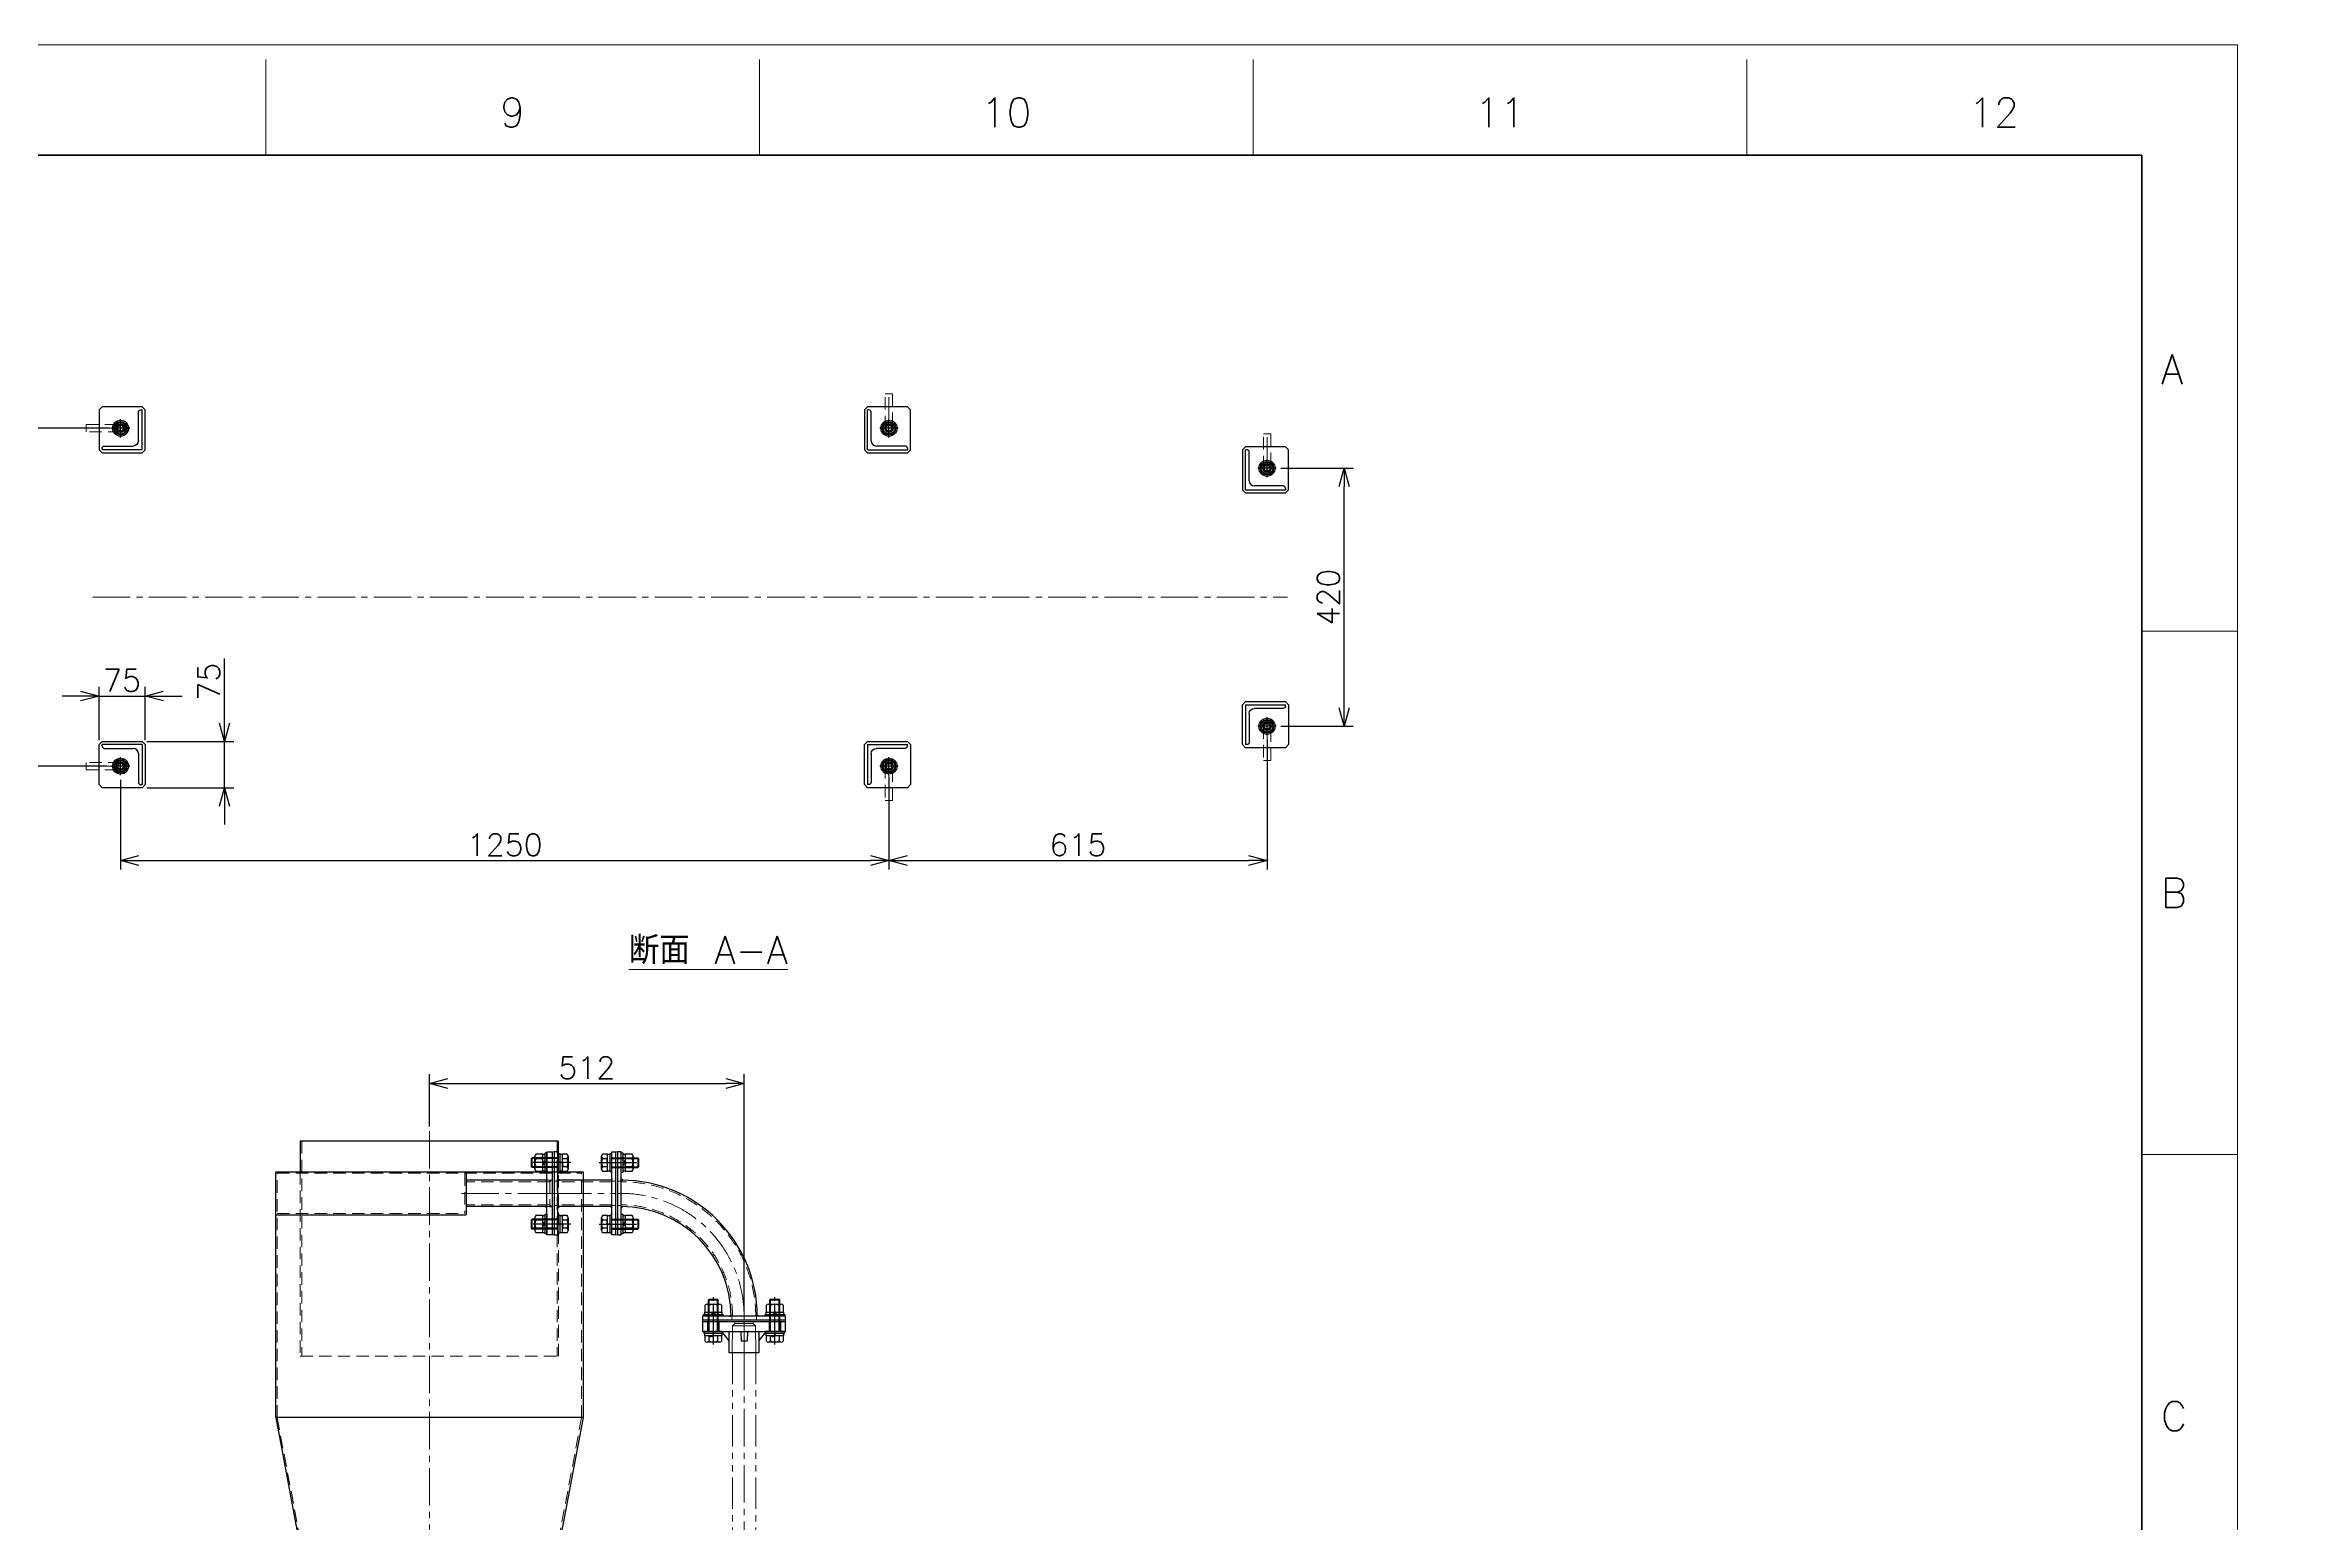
# Model space of a CAD drawing. Header units: millimetres. Extents: x 0 to 49006, y -7876 to 6995.
# Drawn here: x 6372 to 10026, y 4589 to 6995 of the extents above; entities that cross this region are included whole.
import ezdxf
from ezdxf import colors
from ezdxf.entities.mleader import LeaderData, LeaderLine
from ezdxf.enums import TextEntityAlignment as Align
from ezdxf.math import Vec2, Vec3

# ---------------------------------------------------------------- set-up
doc = ezdxf.new("R2010")
doc.units = ezdxf.units.MM
doc.header["$LTSCALE"] = 3.2
doc.header["$PDMODE"] = 99
doc.header["$PDSIZE"] = 1
for name, pattern in [('CENTER2', [28.575, 19.05, -3.175, 3.175, -3.175]), ('HIDDEN', [9.525, 6.35, -3.175]), ('PHANTOM2', [31.75, 15.875, -3.175, 3.175, -3.175, 3.175, -3.175])]:
    doc.linetypes.add(name, pattern=pattern)
for name, color, linetype, lineweight in [('01_NORMAL', 7, 'Continuous', 25), ('04_HIDDEN', 2, 'HIDDEN', 13), ('05_CENTER', 4, 'CENTER2', 13), ('06_PHANTOM', 2, 'PHANTOM2', 13), ('08_DIM', 3, 'Continuous', 13), ('90_FRAME', 5, 'Continuous', 35)]:
    doc.layers.add(name, color=color, linetype=linetype, lineweight=lineweight)
doc.layers.add('10_DRAFT', color=8, linetype='Continuous', lineweight=0, plot=False)
doc.layers.add('91_BLANK', color=5, linetype='Continuous', lineweight=0, plot=False)
doc.styles.add('KANJI0', font='txt.shx', dxfattribs={"width": 0.9, "height": 30, "bigfont": 'bigfont'})
doc.styles.add('KSS_TXT', font='txt.shx', dxfattribs={"bigfont": 'extfont2.shx'})
doc.styles.add('KSS_TXT_L', font='txt.shx', dxfattribs={"height": 36, "bigfont": 'extfont2.shx'})
doc.styles.get("Standard").update_dxf_attribs({"font": 'txt.shx', "bigfont": 'extfont2.shx'})
doc.dimstyles.new('KSS_DIM', dxfattribs={"dimscale": 12, "dimtxt": 3, "dimasz": 2.5, "dimexe": 1.25, "dimexo": 0.625, "dimtad": 1, "dimdsep": 46, "dimtxsty": 'KSS_TXT', "dimblk": 'OPEN30', "dimcen": 0, "dimazin": 2, "dimtfac": 0.75, "dimtmove": 0, "dimatfit": 3, "dimldrblk": 'OPEN30', "dimfxl": 1.25, "dimtolj": 1, "dimarcsym": 0})

# ---------------------------------------------------------------- blocks, each defined once
blk = doc.blocks.new('_Open30')
at = {"color": 0, "linetype": 'ByBlock', "lineweight": -2}
for p, q in [((-1, 0.27), (0, 0)), ((0, 0), (-1, -0.27)), ((0, 0), (-1, 0))]:
    blk.add_line(p, q, dxfattribs=at)
blk = doc.blocks.new('*D324')
at = {"layer": '08_DIM', "color": 0, "lineweight": -2, "transparency": 16777216}
for p, q in [((6997.2, 5234.7), (6997.2, 5319.8)), ((7027.2, 5304.8), (7479.2, 5304.8)), ((7509.2, 4933.3), (7509.2, 5319.8))]:
    blk.add_line(p, q, dxfattribs=at)
at = {"layer": 'Defpoints', "color": 0, "transparency": 16777216}
for p in [(7509.2, 5304.8), (6997.2, 5227.2), (7509.2, 4925.8)]:
    blk.add_point(p, dxfattribs=at)
at = {"layer": '08_DIM', "color": 0, "lineweight": -2, "transparency": 16777216, "xscale": 30, "yscale": 30, "zscale": 30, "rotation": 180}
blk.add_blockref('_Open30', (6997.2, 5304.8), dxfattribs=at)
at = {"layer": '08_DIM', "color": 0, "lineweight": -2, "transparency": 16777216, "xscale": 30, "yscale": 30, "zscale": 30}
blk.add_blockref('_Open30', (7509.2, 5304.8), dxfattribs=at)
at = {"layer": '08_DIM', "color": 0, "transparency": 16777216, "insert": (7253.2, 5330.3), "char_height": 36, "attachment_point": 5, "style": 'KSS_TXT'}
blk.add_mtext('\\A1;512', dxfattribs=at)
blk = doc.blocks.new('12b_1_1_1_1')
at = {"color": 0, "linetype": 'CENTER2'}
for p, q in [((14.8, 0), (-14.8, 0)), ((0, -14.8), (0, 14.8))]:
    blk.add_line(p, q, dxfattribs=at)
at = {"color": 0}
for p, q in [((-5.5, 9.5), (-10.9, 0)), ((-10.9, 0), (-5.5, -9.5)), ((5.5, 9.5), (-5.5, 9.5)), ((11, 0), (5.5, 9.5)), ((5.5, -9.5), (11, 0)), ((-5.5, -9.5), (5.5, -9.5))]:
    blk.add_line(p, q, dxfattribs=at)
for radius in [13, 10.8, 9.48, 6, 4.75]:
    blk.add_circle((0, 0), radius, dxfattribs=at)
at = {"layer": '10_DRAFT', "linetype": 'CENTER2', "style": 'KANJI0', "width": 0.82}
blk.add_text('Ｍ１２', height=1.5, dxfattribs=at).set_placement((0.3, 0.1))
blk = doc.blocks.new('A$C402B3D07_1_1')
at = {"color": 0}
for p, q in [((0, 0), (-65, 0)), ((-65, -2), (-65, 0)), ((0, 0), (0, -65)), ((-61, -6), (-14.5, -6)), ((-6, -14.5), (-6, -61)), ((-2, -65), (0, -65))]:
    blk.add_line(p, q, dxfattribs=at)
for centre, radius, start, end in [((-61, -2), 4, 180, 270), ((-14.5, -14.5), 8.5, 0, 90), ((-2, -61), 4, 180, 270)]:
    blk.add_arc(centre, radius, start, end, dxfattribs=at)
blk = doc.blocks.new('A$C61410F50_1_1')
at = {"color": 0}
for points in [[(-30, 510), (35, 510), (40, 515), (40, 580), (35, 585), (-30, 585), (-35, 580), (-35, 515)], [(1215, 510), (1280, 510), (1285, 515), (1285, 580), (1280, 585), (1215, 585), (1210, 580), (1210, 515)], [(1830, 445), (1895, 445), (1900, 450), (1900, 515), (1895, 520), (1830, 520), (1825, 515), (1825, 450)], [(1830, 105), (1895, 105), (1900, 100), (1900, 35), (1895, 30), (1830, 30), (1825, 35), (1825, 100)], [(-30, 40), (35, 40), (40, 35), (40, -30), (35, -35), (-30, -35), (-35, -30), (-35, 35)], [(1215, 40), (1280, 40), (1285, 35), (1285, -30), (1280, -35), (1215, -35), (1210, -30), (1210, 35)]]:
    blk.add_lwpolyline(points, close=True, dxfattribs=at)
for centre in [(0, 550), (1250, 550), (1865, 485), (1865, 65), (0, 0), (1250, 0)]:
    blk.add_circle(centre, 7, dxfattribs=at)
at = {"layer": '05_CENTER'}
for p, q in [((10.3, 550), (-10.3, 550)), ((0, 560.3), (0, 539.7)), ((1260.3, 550), (1239.7, 550)), ((1250, 560.3), (1250, 539.7)), ((1875.3, 485), (1854.7, 485)), ((1865, 495.3), (1865, 474.7)), ((-45.3, 275), (1898.5, 275)), ((1865, 54.7), (1865, 75.3)), ((1875.3, 65), (1854.7, 65)), ((10.3, 0), (-10.3, 0)), ((0, -10.3), (0, 10.3)), ((1250, -10.3), (1250, 10.3)), ((1260.3, 0), (1239.7, 0))]:
    blk.add_line(p, q, dxfattribs=at)
at = {"xscale": -1, "rotation": 180}
blk.add_blockref('A$C402B3D07_1_1', (35, 515), dxfattribs=at)
at = {"rotation": 180}
for p in [(1215, 515), (1830, 450)]:
    blk.add_blockref('A$C402B3D07_1_1', p, dxfattribs=at)
at = {"xscale": -1}
for p in [(1830, 100), (1215, 35)]:
    blk.add_blockref('A$C402B3D07_1_1', p, dxfattribs=at)
blk.add_blockref('A$C402B3D07_1_1', (35, 35))
blk = doc.blocks.new('*D1001')
at = {"layer": '08_DIM', "color": 0, "lineweight": -2, "transparency": 16777216}
for p, q in [((6477, 6371.1), (6294.1, 6371.1)), ((6309.1, 5851.1), (6309.1, 6341.1)), ((6472.6, 5821.1), (6294.1, 5821.1))]:
    blk.add_line(p, q, dxfattribs=at)
at = {"layer": 'Defpoints', "color": 0, "transparency": 16777216}
for p in [(6309.1, 6371.1), (6484.5, 6371.1), (6480.1, 5821.1)]:
    blk.add_point(p, dxfattribs=at)
at = {"layer": '08_DIM', "color": 0, "lineweight": -2, "transparency": 16777216, "xscale": 30, "yscale": 30, "zscale": 30}
for p, rotation in [((6309.1, 6371.1), 90), ((6309.1, 5821.1), 270)]:
    blk.add_blockref('_Open30', p, dxfattribs=dict(at, rotation=rotation))
at = {"layer": '08_DIM', "color": 0, "transparency": 16777216, "insert": (6283.5, 6096.1), "char_height": 36, "attachment_point": 5, "rotation": 90, "style": 'KSS_TXT'}
blk.add_mtext('\\A1;550', dxfattribs=at)
blk = doc.blocks.new('*D1002')
at = {"layer": '08_DIM', "color": 0, "lineweight": -2, "transparency": 16777216}
for p, q in [((6494.8, 5798.9), (6494.8, 5652.7)), ((7744.8, 5803.3), (7744.8, 5652.7)), ((6524.8, 5667.7), (7714.8, 5667.7))]:
    blk.add_line(p, q, dxfattribs=at)
at = {"layer": 'Defpoints', "color": 0, "transparency": 16777216}
for p in [(7744.8, 5810.8), (6494.8, 5806.4), (7744.8, 5667.7)]:
    blk.add_point(p, dxfattribs=at)
at = {"layer": '08_DIM', "color": 0, "lineweight": -2, "transparency": 16777216, "xscale": 30, "yscale": 30, "zscale": 30, "rotation": 180}
blk.add_blockref('_Open30', (6494.8, 5667.7), dxfattribs=at)
at = {"layer": '08_DIM', "color": 0, "lineweight": -2, "transparency": 16777216, "xscale": 30, "yscale": 30, "zscale": 30}
blk.add_blockref('_Open30', (7744.8, 5667.7), dxfattribs=at)
at = {"layer": '08_DIM', "color": 0, "transparency": 16777216, "insert": (7119.8, 5693.2), "char_height": 36, "attachment_point": 5, "style": 'KSS_TXT'}
blk.add_mtext('\\A1;1250', dxfattribs=at)
blk = doc.blocks.new('*D1003')
at = {"layer": '08_DIM', "color": 0, "lineweight": -2, "transparency": 16777216}
for p, q in [((8359.8, 5863.9), (8359.8, 5652.7)), ((7744.8, 5803.3), (7744.8, 5652.7)), ((7774.8, 5667.7), (8329.8, 5667.7))]:
    blk.add_line(p, q, dxfattribs=at)
at = {"layer": 'Defpoints', "color": 0, "transparency": 16777216}
for p in [(8359.8, 5871.4), (7744.8, 5810.8), (8359.8, 5667.7)]:
    blk.add_point(p, dxfattribs=at)
at = {"layer": '08_DIM', "color": 0, "lineweight": -2, "transparency": 16777216, "xscale": 30, "yscale": 30, "zscale": 30, "rotation": 180}
blk.add_blockref('_Open30', (7744.8, 5667.7), dxfattribs=at)
at = {"layer": '08_DIM', "color": 0, "lineweight": -2, "transparency": 16777216, "xscale": 30, "yscale": 30, "zscale": 30}
blk.add_blockref('_Open30', (8359.8, 5667.7), dxfattribs=at)
at = {"layer": '08_DIM', "color": 0, "transparency": 16777216, "insert": (8052.3, 5693.2), "char_height": 36, "attachment_point": 5, "style": 'KSS_TXT'}
blk.add_mtext('\\A1;615', dxfattribs=at)
blk = doc.blocks.new('*D1004')
at = {"layer": '08_DIM', "color": 0, "lineweight": -2, "transparency": 16777216}
for p, q in [((8382.1, 6306.1), (8500.1, 6306.1)), ((8485.1, 5916.1), (8485.1, 6276.1)), ((8382.1, 5886.1), (8500.1, 5886.1))]:
    blk.add_line(p, q, dxfattribs=at)
at = {"layer": 'Defpoints', "color": 0, "transparency": 16777216}
for p in [(8374.6, 6306.1), (8485.1, 6306.1), (8374.6, 5886.1)]:
    blk.add_point(p, dxfattribs=at)
at = {"layer": '08_DIM', "color": 0, "lineweight": -2, "transparency": 16777216, "xscale": 30, "yscale": 30, "zscale": 30}
for p, rotation in [((8485.1, 6306.1), 90), ((8485.1, 5886.1), 270)]:
    blk.add_blockref('_Open30', p, dxfattribs=dict(at, rotation=rotation))
at = {"layer": '08_DIM', "color": 0, "transparency": 16777216, "insert": (8459.6, 6096.1), "char_height": 36, "attachment_point": 5, "rotation": 90, "style": 'KSS_TXT'}
blk.add_mtext('\\A1;420', dxfattribs=at)
blk = doc.blocks.new('*D1005')
at = {"layer": '08_DIM', "color": 0, "lineweight": -2, "transparency": 16777216}
for p, q in [((6664, 5891.1), (6664, 5996.1)), ((6537.3, 5861.1), (6679, 5861.1)), ((6664, 5786.1), (6664, 5861.1)), ((6537.3, 5786.1), (6679, 5786.1)), ((6664, 5756.1), (6664, 5726.1))]:
    blk.add_line(p, q, dxfattribs=at)
at = {"layer": 'Defpoints', "color": 0, "transparency": 16777216}
for p in [(6529.8, 5861.1), (6664, 5861.1), (6529.8, 5786.1)]:
    blk.add_point(p, dxfattribs=at)
at = {"layer": '08_DIM', "color": 0, "lineweight": -2, "transparency": 16777216, "xscale": 30, "yscale": 30, "zscale": 30}
for p, rotation in [((6664, 5861.1), 270), ((6664, 5786.1), 90)]:
    blk.add_blockref('_Open30', p, dxfattribs=dict(at, rotation=rotation))
at = {"layer": '08_DIM', "color": 0, "transparency": 16777216, "insert": (6638.5, 5958.6), "char_height": 36, "attachment_point": 5, "rotation": 90, "style": 'KSS_TXT'}
blk.add_mtext('\\A1;75', dxfattribs=at)
blk = doc.blocks.new('*D1006')
at = {"layer": '08_DIM', "color": 0, "lineweight": -2, "transparency": 16777216}
for p, q in [((6429.8, 5935.3), (6399.8, 5935.3)), ((6459.8, 5863.6), (6459.8, 5950.3)), ((6459.8, 5935.3), (6534.8, 5935.3)), ((6534.8, 5863.6), (6534.8, 5950.3)), ((6564.8, 5935.3), (6594.8, 5935.3))]:
    blk.add_line(p, q, dxfattribs=at)
at = {"layer": 'Defpoints', "color": 0, "transparency": 16777216}
for p in [(6534.8, 5935.3), (6459.8, 5856.1), (6534.8, 5856.1)]:
    blk.add_point(p, dxfattribs=at)
at = {"layer": '08_DIM', "color": 0, "lineweight": -2, "transparency": 16777216, "xscale": 30, "yscale": 30, "zscale": 30}
blk.add_blockref('_Open30', (6459.8, 5935.3), dxfattribs=at)
at = {"layer": '08_DIM', "color": 0, "lineweight": -2, "transparency": 16777216, "xscale": 30, "yscale": 30, "zscale": 30, "rotation": 180}
blk.add_blockref('_Open30', (6534.8, 5935.3), dxfattribs=at)
at = {"layer": '08_DIM', "color": 0, "transparency": 16777216, "insert": (6497.3, 5960.8), "char_height": 36, "attachment_point": 5, "style": 'KSS_TXT'}
blk.add_mtext('\\A1;75', dxfattribs=at)
blk = doc.blocks.new('A$C3BCA474D_1_1')
at = {"color": 0, "linetype": 'CENTER2'}
for p, q in [((0, 10), (0, -10)), ((-10.3, 0), (60.5, 0))]:
    blk.add_line(p, q, dxfattribs=at)
at = {"color": 0}
for p, q in [((56, 6), (0, 6)), ((56, -6), (56, 6)), ((0, -6), (56, -6))]:
    blk.add_line(p, q, dxfattribs=at)
blk.add_circle((0, 0), 6, dxfattribs=at)
blk.add_circle((0, 0), 5.05)
blk = doc.blocks.new('A$C1A3C2C0C_1_1_2_1')
at = {"color": 0}
for p, q in [((-11, 1.5), (11, 1.5)), ((-11, 1.5), (-11, 0)), ((-9.8, 11), (9.8, 11)), ((-9.8, 4), (-9.8, 11)), ((9.8, 4), (-9.8, 4)), ((-9.3, 4), (-9.3, 1.5)), ((-4.9, 4), (-4.9, 11)), ((0, 1.5), (-2.5, 4)), ((0, 4), (2.5, 1.5)), ((4.9, 4), (4.9, 11)), ((9.2, 1.5), (9.2, 4)), ((9.8, 4), (9.8, 11)), ((11, 0), (11, 1.5)), ((-11, 0), (11, 0))]:
    blk.add_line(p, q, dxfattribs=at)
at = {"color": 0, "linetype": 'CENTER2'}
blk.add_line((0, -34), (0, 14), dxfattribs=at)
at = {"color": 0, "linetype": 'HIDDEN'}
for p, q in [((-5, -31), (-5, 0)), ((-5, -31), (5, -31)), ((-4.2, -31), (-4.2, 0)), ((4.2, -31), (4.2, 0)), ((5, -31), (5, 0))]:
    blk.add_line(p, q, dxfattribs=at)
at = {"layer": '10_DRAFT', "style": 'KSS_TXT_L'}
blk.add_text('BT-M10x35L,SW,PW', height=0.3, dxfattribs=at).set_placement((5.1, 10.7))
blk = doc.blocks.new('A$C1BB41D09_1_1')
at = {"color": 0}
for p, q in [((210, 1250), (-210, 1250)), ((-210, 1250), (-210, 1200)), ((210, 1200), (210, 1250)), ((-250, 1200), (250, 1200)), ((-250, 800), (-250, 1200)), ((60, 1200), (60, 1130)), ((191, 1186.3), (60, 1186.3)), ((250, 1200), (250, 800)), ((191, 1143.6), (60, 1143.6)), ((-250, 1130), (60, 1130)), ((250, 800), (-250, 800)), ((-250, 800), (-100, 6)), ((250, 800), (100, 6))]:
    blk.add_line(p, q, dxfattribs=at)
for points in [[(191, 1232.5), (200, 1232.5), (200, 1097.5), (191, 1097.5)], [(-150, 0), (150, 0), (150, 6), (-150, 6)]]:
    blk.add_lwpolyline(points, close=True, dxfattribs=at)
at = {"color": 3}
for points in [[(191, 1186.3), (188.5, 1186.3), (188.5, 1186.3), (191, 1188.9)], [(196, 1186.3), (198.5, 1186.3), (198.5, 1186.3), (196, 1183.8)], [(191, 1143.6), (188.5, 1143.6), (188.5, 1143.6), (191, 1141.1)], [(196, 1143.6), (198.5, 1143.6), (198.5, 1143.6), (196, 1146.1)]]:
    blk.add_lwpolyline(points, close=True, dxfattribs=at)
at = {"layer": '04_HIDDEN'}
for p, q in [((-207.7, 1250), (-207.7, 900)), ((207.7, 1250), (207.7, 900)), ((-247.7, 1197.7), (247.7, 1197.7)), ((-247.7, 800.2), (-247.7, 1197.7)), ((-210, 1200), (-210, 900)), ((57.7, 1197.7), (57.7, 1132.3)), ((196, 1183.8), (60, 1183.8)), ((191, 1186.3), (200, 1186.3)), ((196, 1186.3), (196, 1143.6)), ((210, 900), (210, 1200)), ((247.7, 800.2), (247.7, 1197.7)), ((196, 1146.1), (60, 1146.1)), ((191, 1143.6), (200, 1143.6)), ((-247.7, 1132.3), (57.7, 1132.3)), ((-240, 1130), (-240, 1132.3)), ((-210, 900), (210, 900)), ((-247.7, 800.2), (-97.7, 6.4)), ((247.7, 800.2), (97.7, 6.4)), ((-100, 6), (-97.7, 6.4)), ((-100, 0), (-100, 6)), ((100, 6), (97.7, 6.4)), ((100, 0), (100, 6))]:
    blk.add_line(p, q, dxfattribs=at)
at = {"layer": '05_CENTER'}
for p, q in [((0, 1266.4), (0, -10.4)), ((181.1, 1215), (209.6, 1215)), ((204.6, 1165), (51.9, 1165)), ((181.1, 1115), (209.6, 1115)), ((-130, -7.8), (-130, 13.6)), ((-130, -7.8), (-130, 13.6)), ((130, -7.8), (130, 13.6)), ((130, -7.8), (130, 13.6))]:
    blk.add_line(p, q, dxfattribs=at)
blk = doc.blocks.new('A$C30EB6CF4_1_1')
at = {"color": 3}
blk.add_lwpolyline([(-150, 3), (150, 3), (150, 0), (-150, 0)], close=True, dxfattribs=at)
for name, p in [('A$C1BB41D09_1_1', (0, 3)), ('A$C1A3C2C0C_1_1_2_1', (-130, 9)), ('A$C1A3C2C0C_1_1_2_1', (130, 9))]:
    blk.add_blockref(name, p)
blk = doc.blocks.new('A$C68034691_1_1')
at = {"color": 0}
for points in [[(6, 67.5), (0, 67.5), (0, -67.5), (6, -67.5)], [(138.5, -200), (138.5, -206), (273.5, -206), (273.5, -200)]]:
    blk.add_lwpolyline(points, close=True, dxfattribs=at)
at = {"color": 3}
for points in [[(6, 21.3), (8.5, 21.3), (8.5, 21.3), (6, 23.8)], [(6, -21.4), (8.5, -21.4), (8.5, -21.4), (6, -23.9)], [(184.6, -200), (184.6, -197.5), (184.6, -197.5), (182.1, -200)], [(227.4, -200), (227.3, -197.5), (227.3, -197.5), (229.9, -200)]]:
    blk.add_lwpolyline(points, close=True, dxfattribs=at)
at = {"color": 0}
for radius in [221.4, 178.7]:
    blk.add_arc((6, -200), radius, 0, 90, dxfattribs=at)
at = {"layer": '04_HIDDEN'}
for p, q in [((6, 20), (0, 20)), ((6, -20), (0, -20)), ((186, -200), (186, -206)), ((226, -200), (226, -206))]:
    blk.add_line(p, q, dxfattribs=at)
for radius in [218.9, 181.2]:
    blk.add_arc((6, -200), radius, 0, 90, dxfattribs=at)
at = {"layer": '05_CENTER'}
for p, q in [((15.9, 50), (-9.6, 50)), ((6, 0), (0, 0)), ((15.9, -50), (-9.6, -50)), ((156, -190.1), (156, -215.6)), ((206, -200), (206, -206)), ((256, -190.1), (256, -215.6))]:
    blk.add_line(p, q, dxfattribs=at)
blk.add_arc((6, -200), 200, 0, 90, dxfattribs=at)
blk = doc.blocks.new('TSフランジ-JIS10K-32mma_1_1')
at = {"color": 0}
for p, q in [((-24.2, 16), (-24.2, 50.5)), ((-24.2, 50.5), (24.2, 50.5)), ((24.2, 50.5), (24.2, 16)), ((-67.5, 16), (-67.5, 0)), ((67.5, 16), (-67.5, 16)), ((-67.5, 0), (67.5, 0)), ((-24.2, 31), (-36.2, 16)), ((-5.5, 16), (-5, 31)), ((5, 31), (-5, 31)), ((5.5, 16), (5, 31)), ((24.2, 31), (36.2, 16)), ((67.5, 0), (67.5, 16))]:
    blk.add_line(p, q, dxfattribs=at)
at = {"layer": '04_HIDDEN', "color": 0}
for p, q in [((-59.5, 0), (-59.5, 16)), ((-40.5, 0), (-40.5, 16)), ((40.5, 0), (40.5, 16)), ((59.5, 0), (59.5, 16))]:
    blk.add_line(p, q, dxfattribs=at)
at = {"layer": '05_CENTER', "color": 0}
for p, q in [((0, 0), (0, 50.5)), ((-50, -5), (-50, 21)), ((50, -5), (50, 21))]:
    blk.add_line(p, q, dxfattribs=at)
at = {"layer": '10_DRAFT'}
for p, q in [((-19.3, 50.5), (-18.8, 6.5)), ((18.8, 6.5), (19.3, 50.5)), ((-15, 2.7), (-18.8, 6.5)), ((-18.8, 6.5), (18.8, 6.5)), ((-15, 2.7), (-15, 0)), ((15, 2.7), (-15, 2.7)), ((18.8, 6.5), (15, 2.7)), ((15, 2.7), (15, 0))]:
    blk.add_line(p, q, dxfattribs=at)
blk = doc.blocks.new('M16Nza_1_1')
at = {"color": 0}
for p, q in [((-14, 2.6), (-14, 6.6)), ((-14, 6.6), (14, 6.6)), ((-13.9, 17.7), (-13.9, 6.6)), ((-10.4, 19.6), (10.4, 19.6)), ((-6.9, 6.6), (-6.9, 17.7)), ((-4, 6.6), (0, 2.6)), ((0, 6.6), (4, 2.6)), ((6.9, 17.7), (6.9, 6.6)), ((13.9, 6.6), (13.9, 17.7)), ((14, 6.6), (14, 2.6))]:
    blk.add_line(p, q, dxfattribs=at)
at = {"color": 0, "linetype": 'CENTER2'}
blk.add_line((0, 0), (0, 19.6), dxfattribs=at)
at = {"color": 0}
blk.add_lwpolyline([(-16, 2.6), (16, 2.6), (16, 0), (-16, 0)], close=True, dxfattribs=at)
for centre, radius, start, end in [((-10.4, 15.4), 4.16, 33.626, 146.374), ((0, 5.7), 13.8, 60, 120), ((10.4, 15.4), 4.16, 33.626, 146.374)]:
    blk.add_arc(centre, radius, start, end, dxfattribs=at)
at = {"layer": '10_DRAFT', "style": 'KANJI0', "width": 0.82}
blk.add_text('Ｍ１６', height=1.71, dxfattribs=at).set_placement((0.4, 6.8))
blk = doc.blocks.new('A$C3F755A23_1_1')
at = {"color": 0}
for p, q in [((-15, 0), (-15, 3)), ((-15, 3), (15, 3)), ((-15, 0), (15, 0)), ((-14, 3), (-14, 7)), ((-14, 7), (14, 7)), ((-13.8, 15.1), (-13.8, 7)), ((-10.4, 17), (10.4, 17)), ((-8, 0), (-8, -41.9)), ((-6.9, 7), (-6.9, 15.1)), ((-6.9, 0), (-6.9, -43)), ((0.7, 3), (-0.7, 7)), ((6.9, 15.1), (6.9, 7)), ((6.9, 0), (6.9, -43)), ((8, 0), (8, -41.9)), ((13.8, 7), (13.8, 15.1)), ((14, 7), (14, 3)), ((15, 3), (15, 0)), ((8, -41.9), (-8, -41.9)), ((-8, -41.9), (-6.9, -43)), ((6.9, -43), (-6.9, -43)), ((8, -41.9), (6.9, -43))]:
    blk.add_line(p, q, dxfattribs=at)
at = {"color": 0, "linetype": 'CENTER2'}
blk.add_line((0, 20.9), (0, -46), dxfattribs=at)
at = {"color": 0}
for centre, radius, start, end in [((-10.4, 12.8), 4.16, 33.626, 146.374), ((0, 3.1), 13.8, 60, 120), ((10.4, 12.8), 4.16, 33.626, 146.374)]:
    blk.add_arc(centre, radius, start, end, dxfattribs=at)
at = {"layer": '10_DRAFT', "style": 'KANJI0', "width": 0.82}
blk.add_text('M16x50', height=1, dxfattribs=at).set_placement((0.4, 7.5))
blk = doc.blocks.new('A$C68034718_1_1')
at = {"color": 0}
for p, q in [((94, 21.3), (6, 21.3)), ((94, -21.4), (6, -21.4))]:
    blk.add_line(p, q, dxfattribs=at)
for points in [[(6, 67.5), (0, 67.5), (0, -67.5), (6, -67.5)], [(94, 67.5), (100, 67.5), (100, -67.5), (94, -67.5)]]:
    blk.add_lwpolyline(points, close=True, dxfattribs=at)
at = {"color": 3}
for points in [[(6, 21.3), (8.5, 21.3), (8.5, 21.3), (6, 23.8)], [(94, 21.3), (91.5, 21.3), (91.5, 21.3), (94, 23.8)], [(6, -21.4), (8.5, -21.4), (8.5, -21.4), (6, -23.9)], [(94, -21.4), (91.5, -21.4), (91.5, -21.4), (94, -23.9)]]:
    blk.add_lwpolyline(points, close=True, dxfattribs=at)
at = {"layer": '04_HIDDEN'}
for p, q in [((6, 20), (0, 20)), ((94, 18.9), (6, 18.9)), ((94, 20), (100, 20)), ((6, -20), (0, -20)), ((94, -18.8), (6, -18.8)), ((94, -20), (100, -20))]:
    blk.add_line(p, q, dxfattribs=at)
at = {"layer": '05_CENTER'}
for p, q in [((15.9, 50), (-9.6, 50)), ((84.1, 50), (109.6, 50)), ((0, 0), (100, 0)), ((94, 0), (100, 0)), ((15.9, -50), (-9.6, -50)), ((84.1, -50), (109.6, -50))]:
    blk.add_line(p, q, dxfattribs=at)
blk = doc.blocks.new('A$C72FC13DD_1_1')
at = {"color": 0}
for p, q in [((-15, 0), (-15, 3)), ((-15, 3), (15, 3)), ((-15, 0), (15, 0)), ((-14, 3), (-14, 7)), ((-14, 7), (14, 7)), ((-13.9, 15.1), (-13.9, 7)), ((-10.4, 17), (10.4, 17)), ((-8, 0), (-8, -51.9)), ((-6.9, 7), (-6.9, 15.1)), ((-6.9, 0), (-6.9, -53)), ((0.7, 3), (-0.7, 7)), ((6.9, 15.1), (6.9, 7)), ((6.9, 0), (6.9, -53)), ((8, 0), (8, -51.9)), ((13.9, 7), (13.9, 15.1)), ((14, 7), (14, 3)), ((15, 3), (15, 0)), ((8, -51.9), (-8, -51.9)), ((-8, -51.9), (-6.9, -53)), ((6.9, -53), (-6.9, -53)), ((8, -51.9), (6.9, -53))]:
    blk.add_line(p, q, dxfattribs=at)
at = {"color": 0, "linetype": 'CENTER2'}
blk.add_line((0, 20.9), (0, -56), dxfattribs=at)
at = {"color": 0}
for centre, radius, start, end in [((-10.4, 12.8), 4.16, 33.626, 146.374), ((0, 3.1), 13.8, 60, 120), ((10.4, 12.8), 4.16, 33.626, 146.374)]:
    blk.add_arc(centre, radius, start, end, dxfattribs=at)
at = {"layer": '10_DRAFT', "style": 'KANJI0', "width": 0.82}
blk.add_text('M16x60', height=1, dxfattribs=at).set_placement((0.4, 7.5))
blk = doc.blocks.new('A$C68034EC3_1_1')
at = {"layer": '08_DIM'}
for points in [[(3, -67.5), (0, -67.5), (0, 67.5), (3, 67.5)], [(106, -67.5), (103, -67.5), (103, 67.5), (106, 67.5)], [(379.5, -206), (379.5, -209), (244.5, -209), (244.5, -206)]]:
    blk.add_lwpolyline(points, close=True, dxfattribs=at)
for name, p, rotation in [('A$C3F755A23_1_1', (9, 50), 270), ('M16Nza_1_1', (-9, 50), 90), ('A$C3F755A23_1_1', (97, 50), 89.99999999999999), ('M16Nza_1_1', (112, 50), 270), ('A$C3F755A23_1_1', (9, -50), 270), ('M16Nza_1_1', (-9, -50), 90), ('A$C3F755A23_1_1', (97, -50), 89.99999999999999), ('M16Nza_1_1', (112, -50), 270), ('A$C72FC13DD_1_1', (262, -225), 180), ('A$C72FC13DD_1_1', (362, -225), 180)]:
    blk.add_blockref(name, p, dxfattribs=dict(rotation=rotation))
for name, p in [('A$C68034691_1_1', (106, 0)), ('M16Nza_1_1', (262, -200)), ('M16Nza_1_1', (362, -200))]:
    blk.add_blockref(name, p)
at = {"color": 4, "rotation": 180}
blk.add_blockref('TSフランジ-JIS10K-32mma_1_1', (312, -209), dxfattribs=at)
at = {"layer": '01_NORMAL'}
blk.add_blockref('A$C68034718_1_1', (3, 0), dxfattribs=at)
blk = doc.blocks.new('AM_BALLOON1')
at = {"transparency": 16777216}
blk.add_circle((0, 0), 5, dxfattribs=at)
blk.add_attdef('B_NUMBER', text='', height=3, dxfattribs=at).set_placement((0, 0), align=Align.MIDDLE_CENTER)
blk = doc.blocks.new('_OPEN')
at = {"color": 0, "linetype": 'ByBlock'}
for p, q in [((-1, 0.17), (0, 0)), ((0, 0), (-1, -0.17)), ((0, 0), (-1, 0))]:
    blk.add_line(p, q, dxfattribs=at)

msp = doc.modelspace()

# ---------------------------------------------------------------- linework, layer by layer
at = {"layer": '05_CENTER'}
msp.add_line((7509.174, 4866.336), (7509.174, 2435.774), dxfattribs=at)
at = {"layer": '06_PHANTOM'}
for p, q in [((7490.174, 4866.336), (7490.174, 2435.774)), ((7528.174, 4866.336), (7528.174, 2435.774))]:
    msp.add_line(p, q, dxfattribs=at)
at = {"layer": '90_FRAME', "color": 4, "lineweight": 13}
for p, q in [((6730.911, 6815.494), (6730.911, 6971.038)), ((7534.112, 6815.494), (7534.112, 6971.038)), ((8337.312, 6815.494), (8337.312, 6971.038)), ((9140.513, 6815.494), (9140.513, 6971.038)), ((9938.41, 6041.071), (9782.867, 6041.071)), ((9938.41, 5189.104), (9782.867, 5189.104))]:
    msp.add_line(p, q, dxfattribs=at)
at = {"layer": '90_FRAME'}
msp.add_lwpolyline([(466.151, 154.848), (9782.867, 154.848), (9782.867, 6815.494), (466.151, 6815.494)], close=True, dxfattribs=at)
at = {"layer": '91_BLANK'}
msp.add_lwpolyline([(0, 0), (9938.41, 0), (9938.41, 6995.038), (0, 6995.038)], close=True, dxfattribs=at)

# ---------------------------------------------------------------- block references
for name, p in [('A$C61410F50_1_1', (6494.831, 5821.124)), ('12b_1_1_1_1', (6494.831, 6371.124)), ('12b_1_1_1_1', (7744.831, 6371.124)), ('12b_1_1_1_1', (8359.831, 6306.124)), ('12b_1_1_1_1', (8359.831, 5886.124)), ('12b_1_1_1_1', (6494.831, 5821.124)), ('12b_1_1_1_1', (7744.831, 5821.124)), ('A$C30EB6CF4_1_1', (6997.174, 3957.836))]:
    msp.add_blockref(name, p)
at = {"layer": '01_NORMAL'}
msp.add_blockref('A$C68034EC3_1_1', (7197.174, 5125.836), dxfattribs=at)
at = {"layer": '04_HIDDEN', "xscale": -1, "rotation": 270}
for p in [(7744.831, 6371.124), (8359.831, 6306.124)]:
    msp.add_blockref('A$C3BCA474D_1_1', p, dxfattribs=at)
at = {"layer": '04_HIDDEN', "xscale": -1}
msp.add_blockref('A$C3BCA474D_1_1', (6494.831, 6371.124), dxfattribs=at)
at = {"layer": '04_HIDDEN'}
for p, rotation in [((8359.831, 5886.124), 270), ((6494.831, 5821.124), 180), ((7744.831, 5821.124), 270)]:
    msp.add_blockref('A$C3BCA474D_1_1', p, dxfattribs=dict(at, rotation=rotation))

# ---------------------------------------------------------------- texts
at = {"layer": '08_DIM', "style": 'KSS_TXT'}
msp.add_text('%%u断面 A-A', height=45, dxfattribs=at).set_placement((7321.776, 5499.217))
at = {"layer": '90_FRAME', "color": 0, "lineweight": 13, "style": 'KSS_TXT'}
for s, p in [('9', (7132.511, 6846.475)), ('10', (7935.712, 6846.475)), ('11', (8738.913, 6846.475)), ('12', (9542.114, 6846.475))]:
    msp.add_text(s, height=48, dxfattribs=at).set_placement(p, align=Align.BOTTOM_CENTER)
for s, p in [('A', (9813.788, 6467.054)), ('B', (9813.788, 5615.088)), ('C', (9813.788, 4763.121))]:
    msp.add_text(s, height=48, dxfattribs=at).set_placement(p, align=Align.MIDDLE_LEFT)

# ---------------------------------------------------------------- dimensions: what is measured, and where the dimension line sits
at = {"layer": '08_DIM'}
dim = msp.add_linear_dim(base=(6309.056, 6371.124), p1=(6480.064, 5821.124), p2=(6484.49, 6371.124), angle=90, dimstyle='KSS_DIM', override={"dimscale": 12}, dxfattribs=at)
dim.commit()
dim.dimension.update_dxf_attribs({"geometry": '*D1001', "text_midpoint": (6283.506, 6096.124)})
at = {"layer": '08_DIM', "color": 1}
for base, p1, p2, angle, picture, middle in [((8485.089, 6306.124), (8374.597, 5886.124), (8374.597, 6306.124), 90, '*D1004', (8459.589, 6096.124)), ((6663.982, 5861.124), (6529.831, 5786.124), (6529.831, 5861.124), 270, '*D1005', (6638.457, 5958.624))]:
    dim = msp.add_linear_dim(base=base, p1=p1, p2=p2, angle=angle, dimstyle='KSS_DIM', override={"dimscale": 12}, dxfattribs=at)
    dim.commit()
    dim.dimension.update_dxf_attribs({"geometry": picture, "text_midpoint": middle})
for base, p1, p2, picture, middle in [((6534.831, 5935.252), (6459.831, 5856.124), (6534.831, 5856.124), '*D1006', (6497.331, 5960.777)), ((8359.831, 5667.692), (7744.831, 5810.783), (8359.831, 5871.358), '*D1003', (8052.331, 5693.217))]:
    dim = msp.add_linear_dim(base=base, p1=p1, p2=p2, dimstyle='KSS_DIM', override={"dimscale": 12}, dxfattribs=at)
    dim.commit()
    dim.dimension.update_dxf_attribs({"geometry": picture, "text_midpoint": middle})
at = {"layer": '08_DIM'}
dim = msp.add_linear_dim(base=(7744.831, 5667.692), p1=(6494.831, 5806.358), p2=(7744.831, 5810.783), dimstyle='KSS_DIM', override={"dimscale": 12}, dxfattribs=at)
dim.commit()
dim.dimension.update_dxf_attribs({"geometry": '*D1002', "text_midpoint": (7119.831, 5693.217)})
at = {"layer": '08_DIM', "color": 1}
dim = msp.add_linear_dim(base=(7509.174, 5304.768), p1=(6997.174, 5227.22), p2=(7509.174, 4925.836), dimstyle='KSS_DIM', dxfattribs=at)
dim.commit()
dim.dimension.update_dxf_attribs({"geometry": '*D324', "text_midpoint": (7253.174, 5330.293)})

# ---------------------------------------------------------------- leaders
at = {"layer": '08_DIM'}
ml = msp.add_multileader_block('Standard', dxfattribs=at)
ml.set_content('AM_BALLOON1', color=256, scale=10)
ml.set_attribute('B_NUMBER', 'H', width=0)
ml.set_leader_properties(color=256, linetype='ByLayer', lineweight=-1)
ml.set_arrow_properties(name='OPEN')
ml.build(insert=Vec2(0, 0))
ml.multileader.update_dxf_attribs({"leader_type": 0, "has_dogleg": 0, "text_right_attachment_type": 6, "dogleg_length": 0, "arrow_head_size": 20, "scale": 10, "block_connection_type": 1})
ctx = ml.context
ctx.base_point, ctx.scale, ctx.char_height, ctx.arrow_head_size, ctx.landing_gap_size, ctx.plane_origin = Vec3(34758.24, 4676.115), 10, 40, 20, 20, Vec3(34837.832, 4676.156)
ctx.right_attachment, ctx.attachment_type = 6, 1
notes = []
notes.append((ctx, [(0, (0, 0, 0), (0, 0), (1, 0), 1, [])]))
ctx.block.insert = Vec3(34758.24, 4676.115)
for ctx, leaders in notes:
    for number, flags, end, landing, length, lines in leaders:
        leader = LeaderData()
        leader.index, (leader.has_last_leader_line, leader.has_dogleg_vector, leader.attachment_direction) = number, flags
        leader.last_leader_point, leader.dogleg_vector, leader.dogleg_length = Vec3(end), Vec3(landing), length
        for number, points, colour, breaks in lines:
            line = LeaderLine()
            line.index, line.vertices, line.color, line.breaks = number, Vec3.list(points), colors.encode_raw_color(colour), breaks
            leader.lines.append(line)
        ctx.leaders.append(leader)

doc.saveas('drawing.dxf')
